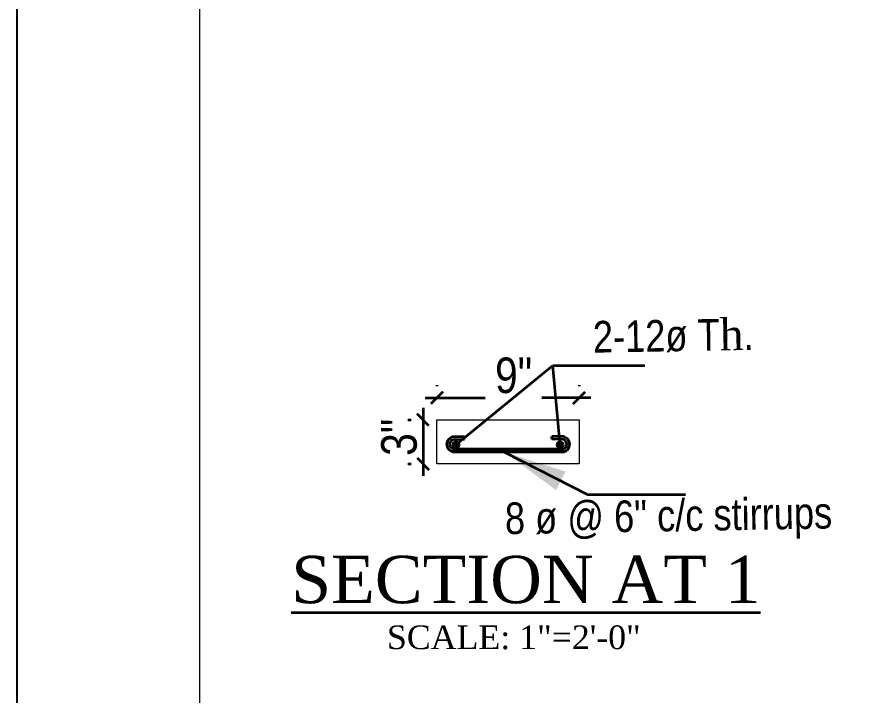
# Model space of a CAD drawing. Header units: inches. Extents: x -4597 to 93300, y -11124 to 5932.
# Drawn here: x -753.7 to -541.7, y -10421.3 to -10249.5 of the extents above; entities that cross this region are included whole.
import ezdxf

# ---------------------------------------------------------------- set-up
doc = ezdxf.new("R2010")
doc.units = ezdxf.units.IN
doc.header["$LTSCALE"] = 0.5
doc.header["$MEASUREMENT"] = 0
doc.header["$PDMODE"] = 66
for name, color, linetype, lineweight in [('DIM_LINE', 165, 'Continuous', 15), ('ELE1', 3, 'Continuous', 9), ('hatch', 9, 'Continuous', 0), ('TRENCH', 1, 'Continuous', 35), ('WALL ELV', 20, 'Continuous', 20)]:
    doc.layers.add(name, color=color, linetype=linetype, lineweight=lineweight)
doc.styles.add('NIR', font='COPRGTL.TTF')
doc.styles.add('ordinary', font='ARIALN.TTF')
doc.styles.add('Times', font='times.ttf')
doc.dimstyles.new('Copy of Standard', dxfattribs={"dimtxt": 9, "dimasz": 1, "dimexe": 1, "dimexo": 12, "dimgap": 1, "dimtad": 3, "dimdec": 0, "dimzin": 0, "dimdsep": 46, "dimlunit": 4, "dimtxsty": 'NIR', "dimcen": 0.09, "dimclrt": 2, "dimadec": 0, "dimazin": 0, "dimtfac": 1, "dimtdec": 0, "dimtofl": 0, "dimtmove": 2, "dimatfit": 0, "dimfxl": 1, "dimtolj": 1, "dimtzin": 0, "dimarcsym": 0})
doc.dimstyles.new('nir24', dxfattribs={"dimscale": 0.25, "dimtxt": 9, "dimasz": 3, "dimexe": 3, "dimexo": 12, "dimgap": 2, "dimtad": 1, "dimdec": 0, "dimzin": 3, "dimlunit": 4, "dimtxsty": 'ordinary', "dimblk": 'OBLIQUE', "dimcen": 2.5, "dimdle": 3, "dimclrt": 3, "dimadec": 0, "dimazin": 0, "dimtfac": 1, "dimtdec": 0, "dimtmove": 2, "dimatfit": 3, "dimfxl": 1, "dimarcsym": 0})

# ---------------------------------------------------------------- blocks, each defined once
blk = doc.blocks.new('_Oblique')
at = {"color": 0, "linetype": 'ByBlock', "lineweight": -2}
blk.add_line((-0.5, -0.5), (0.5, 0.5), dxfattribs=at)
blk = doc.blocks.new('*D28')
at = {"layer": 'Defpoints', "color": 0, "transparency": 16777216}
for p in [(65013.015, -81582.803), (65010.977, -81585.593), (65013.015, -81585.593)]:
    blk.add_point(p, dxfattribs=at)
at = {"layer": 'DIM_LINE', "color": 0, "lineweight": -2, "transparency": 16777216}
for p, q in [((65010.977, -81582.053), (65010.977, -81586.343)), ((65010.015, -81582.803), (65010.227, -81582.803)), ((65010.015, -81585.593), (65010.227, -81585.593))]:
    blk.add_line(p, q, dxfattribs=at)
at = {"layer": 'DIM_LINE', "color": 0, "lineweight": -2, "transparency": 16777216, "xscale": 0.75, "yscale": 0.75, "zscale": 0.75}
for p, rotation in [((65010.977, -81582.803), 90), ((65010.977, -81585.593), 270)]:
    blk.add_blockref('_Oblique', p, dxfattribs=dict(at, rotation=rotation))
at = {"layer": 'DIM_LINE', "color": 3, "transparency": 16777216, "insert": (65009.47, -81583.914), "char_height": 2.25, "attachment_point": 5, "rotation": 90, "style": 'ordinary'}
blk.add_mtext('3"', dxfattribs=at)
blk = doc.blocks.new('*D29')
at = {"layer": 'Defpoints', "color": 0, "transparency": 16777216}
for p in [(65020.857, -81581.418), (65011.857, -81583.62), (65020.857, -81583.62)]:
    blk.add_point(p, dxfattribs=at)
at = {"layer": 'DIM_LINE', "color": 0, "lineweight": -2, "transparency": 16777216}
for p, q in [((65011.857, -81580.62), (65011.857, -81580.668)), ((65020.857, -81580.62), (65020.857, -81580.668)), ((65011.107, -81581.418), (65014.916, -81581.418)), ((65021.607, -81581.418), (65018.503, -81581.418))]:
    blk.add_line(p, q, dxfattribs=at)
at = {"layer": 'DIM_LINE', "color": 0, "lineweight": -2, "transparency": 16777216, "xscale": 0.75, "yscale": 0.75, "zscale": 0.75, "rotation": 180}
blk.add_blockref('_Oblique', (65011.857, -81581.418), dxfattribs=at)
at = {"layer": 'DIM_LINE', "color": 0, "lineweight": -2, "transparency": 16777216, "xscale": 0.75, "yscale": 0.75, "zscale": 0.75}
blk.add_blockref('_Oblique', (65020.857, -81581.418), dxfattribs=at)
at = {"layer": 'DIM_LINE', "color": 3, "transparency": 16777216, "insert": (65016.71, -81580.004), "char_height": 2.25, "attachment_point": 5, "style": 'ordinary'}
blk.add_mtext('9"', dxfattribs=at)
blk = doc.blocks.new('sill and lintel detail')
for points in [[(70525.221, -69731.643, -1), (70524.846, -69731.643, -1)], [(70531.436, -69731.643, 1), (70531.811, -69731.643, 1)]]:
    blk.add_hatch(color=256).paths.add_polyline_path(points)
for p, q in [((70525.577, -69731.305), (70525.577, -69731.117)), ((70531.11, -69731.305), (70531.11, -69731.117))]:
    blk.add_line(p, q)
for points in [[(70531.87, -69732.102, -0.042197), (70531.828, -69732.105), (70524.828, -69732.105, -0.325719), (70524.458, -69731.618), (70524.458, -69731.618, -0.325719), (70524.828, -69731.131), (70525.577, -69731.117)], [(70531.828, -69731.918), (70524.859, -69731.918, -0.302301), (70524.645, -69731.618, -0.304271), (70524.861, -69731.318), (70525.583, -69731.305)], [(70524.817, -69732.102, 0.042197), (70524.859, -69732.105), (70531.859, -69732.105, 0.325719), (70532.23, -69731.618), (70532.23, -69731.618, 0.325719), (70531.859, -69731.131), (70531.11, -69731.117)], [(70524.859, -69731.918), (70531.828, -69731.918, 0.302301), (70532.042, -69731.618, 0.304271), (70531.826, -69731.318), (70531.105, -69731.305)]]:
    blk.add_lwpolyline(points, format="xyb")
for centre in [(70525.034, -69731.643), (70531.623, -69731.643)]:
    blk.add_circle(centre, 0.188)
at = {"layer": 'WALL ELV'}
blk.add_lwpolyline([(70523.828, -69732.855), (70523.828, -69730.065), (70532.828, -69730.065), (70532.828, -69732.855)], close=True, dxfattribs=at)
at = {"char_height": 2, "attachment_point": 3, "rotation": 1.0172, "style": 'ordinary'}
for s, insert in [('2-12ø T{\\fTimes New Roman|b0|i0|c0|p18;h}.', (70543.848, -69723.641)), ('8 ø @ 6" c/c stirrups', (70548.818, -69734.943))]:
    blk.add_mtext(s, dxfattribs=dict(at, insert=insert))
at = {"attachment_point": 5, "style": 'Times'}
for s, insert, char_height, width in [('{\\L SECTION AT 1}', (70528.897, -69740.197), 3, 1016.00727), ('SCALE: 1"=2\'-0"', (70528.694, -69743.851), 1.5, 78.60459)]:
    blk.add_mtext(s, dxfattribs=dict(at, insert=insert, char_height=char_height, width=width))
at = {"layer": 'DIM_LINE'}
dim = blk.add_linear_dim(base=(70532.828, -69728.68), p1=(70523.828, -69730.882), p2=(70532.828, -69730.882), text='9"', dimstyle='nir24', dxfattribs=at)
dim.commit()
dim.dimension.update_dxf_attribs({"geometry": '*D29', "text_midpoint": (70528.681, -69727.266), "dimtype": 128, "insert": (5511.971, 11852.738)})
dim = blk.add_linear_dim(base=(70522.948, -69732.855), p1=(70524.986, -69730.065), p2=(70524.986, -69732.855), angle=90, text='3"', dimstyle='nir24', dxfattribs=at)
dim.commit()
dim.dimension.update_dxf_attribs({"geometry": '*D28', "text_midpoint": (70521.441, -69731.176), "dimtype": 128, "insert": (5511.971, 11852.738)})
at = {"layer": 'hatch', "has_arrowhead": 0}
for points in [[(70525.034, -69731.643), (70531.167, -69726.641), (70536.991, -69726.641)], [(70531.623, -69731.643), (70531.167, -69726.641), (70536.991, -69726.641)]]:
    blk.add_leader(points, dimstyle='Copy of Standard', override={"dimasz": 4, "dimtad": 0}, dxfattribs=at)
at = {"layer": 'hatch'}
blk.add_leader([(70528.105, -69732.111), (70533.358, -69734.799), (70539.554, -69734.799)], dimstyle='Copy of Standard', override={"dimasz": 4, "dimtad": 0}, dxfattribs=at)

msp = doc.modelspace()

# ---------------------------------------------------------------- linework, layer by layer
at = {"layer": 'Defpoints'}
msp.add_lwpolyline([(2423.89, -8876.52), (-753.71, -8876.52), (-753.71, -11124.49), (2423.89, -11124.49)], close=True, dxfattribs=at)
at = {"layer": 'ELE1'}
msp.add_lwpolyline([(-707.4, -8922.84), (2377.57, -8922.84), (2377.57, -11078.17), (-707.4, -11078.17)], close=True, dxfattribs=at)
msp.add_lwpolyline([(-707.4, -8922.84), (2377.57, -8922.84), (2377.57, -11078.17), (-707.4, -11078.17)], close=True, dxfattribs=at)

# ---------------------------------------------------------------- block references
at = {"layer": 'TRENCH', "xscale": 4, "yscale": 4, "zscale": 4}
msp.add_blockref('sill and lintel detail', (-282742.67, 268568.75), dxfattribs=at)

doc.saveas('drawing.dxf')
